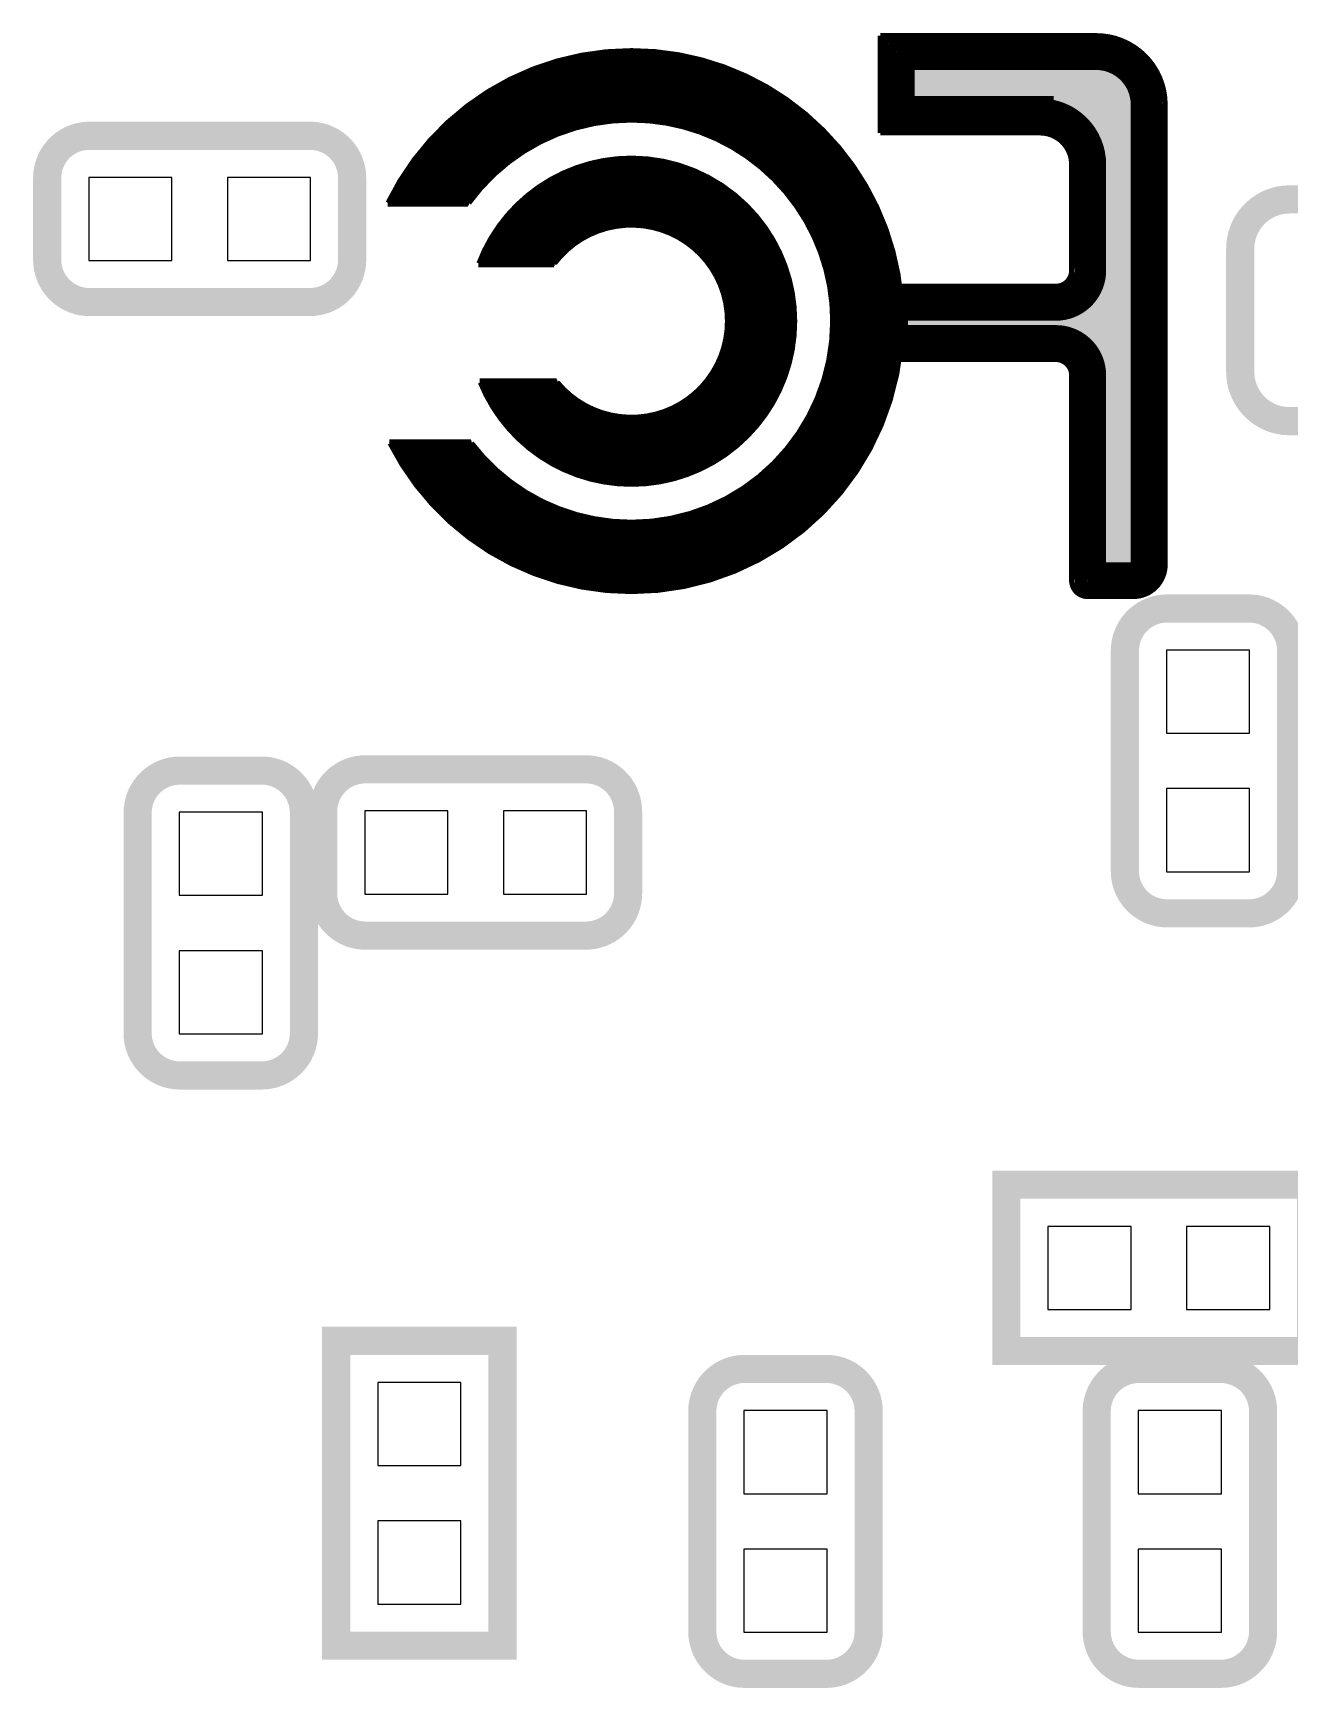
# Model space of a CAD drawing. Extents: x 49.7 to 79.7, y 45.3 to 110.3.
# Drawn here: x 60.68 to 65.22, y 84.03 to 90 of the extents above; entities that cross this region are included whole.
import ezdxf

# ---------------------------------------------------------------- set-up
doc = ezdxf.new("R2010")
doc.units = 0
for name, color, linetype in [('BG_SILKSCREEN_BOTTOM', 122, 'CONTINUOUS'), ('PG_NEW-SILK-BOTTOM', 4, 'CONTINUOUS'), ('PIN_BOTTOM', 12, 'CONTINUOUS')]:
    doc.layers.add(name, color=color, linetype=linetype)

msp = doc.modelspace()

# ---------------------------------------------------------------- linework, layer by layer
at = {"layer": 'BG_SILKSCREEN_BOTTOM'}
for points, const_width in [([(63.740284, 89.64168), (63.740284, 89.9922)], 0.018796), ([(63.752476, 89.64168), (63.752476, 89.9922)], 0.018796), ([(63.75908, 89.66073), (63.75908, 89.973658)], 0.018796), ([(63.768986, 89.670382), (63.768986, 89.963752)], 0.018796), ([(63.778892, 89.679526), (63.778892, 89.954862)], 0.018796), ([(63.787782, 89.689178), (63.787782, 89.944956)], 0.018796), ([(63.797942, 89.699084), (63.797942, 89.93505)], 0.018796), ([(63.807594, 89.708228), (63.807594, 89.926414)], 0.018796), ([(63.816484, 89.71788), (63.816484, 89.916508)], 0.018796), ([(63.826644, 89.727786), (63.826644, 89.906602)], 0.018796), ([(63.836296, 89.736676), (63.836296, 89.897458)], 0.018796), ([(64.592454, 89.845134), (64.592454, 88.079834)], 0.114554), ([(63.826644, 89.821766), (64.652906, 89.821766)], 0.114554), ([(63.844932, 89.746328), (63.844932, 89.887552)], 0.018796), ([(63.855092, 89.756488), (63.855092, 89.8779)], 0.018796), ([(64.522604, 88.72855), (64.522604, 89.801954)], 0.114554), ([(64.08293, 89.769442), (64.559688, 89.769442)], 0.114554), ([(64.365632, 89.765378), (63.789814, 89.765378)], 0.018796), ([(64.316356, 89.71788), (63.816484, 89.71788)], 0.018796), ([(64.316356, 89.727786), (63.826644, 89.727786)], 0.018796), ([(64.316356, 89.736676), (63.836296, 89.736676)], 0.018796), ([(64.316356, 89.746328), (63.844932, 89.746328)], 0.018796), ([(64.316356, 89.756488), (63.855092, 89.756488)], 0.018796), ([(64.652906, 89.74455), (64.652906, 88.083644)], 0.018796), ([(64.321182, 89.656666), (63.745364, 89.656666)], 0.018796), ([(64.316356, 89.66073), (63.75908, 89.66073)], 0.018796), ([(64.316356, 89.670382), (63.768986, 89.670382)], 0.018796), ([(64.316356, 89.679526), (63.778892, 89.679526)], 0.018796), ([(64.316356, 89.689178), (63.787782, 89.689178)], 0.018796), ([(64.316356, 89.699084), (63.797942, 89.699084)], 0.018796), ([(64.316356, 89.708228), (63.807594, 89.708228)], 0.018796), ([(64.316356, 89.64168), (63.740284, 89.64168)], 0.018796), ([(61.9633, 89.384378), (62.253622, 89.384378)], 0.018796), ([(61.965078, 89.389204), (62.25667, 89.389204)], 0.018796), ([(62.29096, 89.165938), (62.563502, 89.165938)], 0.018796), ([(62.292992, 89.171018), (62.565534, 89.171018)], 0.018796), ([(63.715646, 88.824308), (63.715646, 89.08796)], 0.018796), ([(63.734696, 88.843104), (63.734696, 89.068148)], 0.018796), ([(63.744602, 88.85301), (63.744602, 89.059258)], 0.018796), ([(64.476884, 89.080848), (63.900558, 89.080848)], 0.018796), ([(63.753492, 88.861646), (63.753492, 89.049352)], 0.018796), ([(63.807594, 88.961722), (64.597788, 88.961722)], 0.114554), ([(63.763144, 88.871552), (63.763144, 89.039446)], 0.018796), ([(63.77305, 88.881458), (63.77305, 89.03081)], 0.018796), ([(63.781686, 88.890602), (63.781686, 89.020904)], 0.018796), ([(63.7921, 88.900254), (63.7921, 89.010998)], 0.018796), ([(63.801752, 88.91016), (63.801752, 89.002108)], 0.018796), ([(63.810642, 88.919304), (63.810642, 88.992202)], 0.018796), ([(63.820548, 88.92921), (63.820548, 88.98255)], 0.018796), ([(63.830708, 88.938862), (63.830708, 88.973406)], 0.018796), ([(64.373252, 88.938862), (63.830708, 88.938862)], 0.018796), ([(64.373252, 88.881458), (63.77305, 88.881458)], 0.018796), ([(64.373252, 88.890602), (63.781686, 88.890602)], 0.018796), ([(64.373252, 88.900254), (63.7921, 88.900254)], 0.018796), ([(64.373252, 88.91016), (63.801752, 88.91016)], 0.018796), ([(64.373252, 88.919304), (63.810642, 88.919304)], 0.018796), ([(64.373252, 88.92921), (63.820548, 88.92921)], 0.018796), ([(64.373252, 88.824308), (63.715646, 88.824308)], 0.018796), ([(64.373252, 88.843104), (63.734696, 88.843104)], 0.018796), ([(64.373252, 88.85301), (63.744602, 88.85301)], 0.018796), ([(64.373252, 88.861646), (63.753492, 88.861646)], 0.018796), ([(64.373252, 88.871552), (63.763144, 88.871552)], 0.018796), ([(64.388238, 88.832436), (63.811404, 88.832436)], 0.018796), ([(62.29604, 88.74633), (62.573408, 88.74633)], 0.018796), ([(62.298072, 88.741504), (62.57544, 88.741504)], 0.018796), ([(61.969904, 88.527128), (62.264544, 88.527128)], 0.018796), ([(61.972444, 88.522048), (62.266322, 88.522048)], 0.018796), ([(64.652906, 88.04529), (64.507618, 88.04529)], 0.018796), ([(64.652906, 88.05545), (64.516762, 88.05545)], 0.018796), ([(64.652906, 88.065102), (64.526414, 88.065102)], 0.018796), ([(64.652906, 88.073992), (64.53632, 88.073992)], 0.018796), ([(64.652906, 88.083644), (64.545464, 88.083644)], 0.018796), ([(64.652906, 88.026494), (64.487806, 88.026494)], 0.018796), ([(64.652906, 88.0364), (64.497712, 88.0364)], 0.018796)]:
    msp.add_lwpolyline(points, dxfattribs=dict(at, const_width=const_width))
at = {"layer": 'BG_SILKSCREEN_BOTTOM', "const_width": 0.018796}
for points in [[(63.740284, 89.9922), (64.518286, 89.9922, -0.413243), (64.76746, 89.74455)], [(63.75908, 89.973658), (64.518286, 89.973658, -0.414346), (64.747648, 89.74455)], [(63.762128, 89.981532), (64.521588, 89.981532, -0.415344), (64.750696, 89.751408)], [(63.768986, 89.963752), (64.518286, 89.963752, -0.413232), (64.739012, 89.74455)], [(63.778892, 89.954862), (64.518286, 89.954862, -0.414295), (64.728598, 89.74455)], [(61.972444, 88.522048, 0.138659), (62.331854, 88.131142, 0.138152), (62.842902, 87.987124, 0.198876), (63.532004, 88.272366, 0.198704), (63.818516, 88.962484, 0.199139), (63.53302, 89.65184, 0.199266), (62.842902, 89.938098, 0.140385), (62.325504, 89.790016, 0.140803), (61.965078, 89.389204)], [(61.980826, 88.526112, 0.138539), (62.336426, 88.139016, 0.138619), (62.842902, 87.99576, 0.199511), (63.5254, 88.279224, 0.198613), (63.80861, 88.962484, 0.199207), (63.526416, 89.645744, 0.198586), (62.842902, 89.928192, 0.140674), (62.330838, 89.781126, 0.14059), (61.973968, 89.38514)], [(61.99378, 88.522048, 0.13601), (62.342268, 88.14816, 0.139224), (62.842902, 88.005666, 0.199135), (63.519558, 88.286082, 0.198445), (63.799974, 88.962484, 0.199312), (63.519558, 89.638886, 0.199153), (62.842902, 89.919302, 0.14103), (62.33541, 89.773252, 0.138183), (61.986668, 89.389204)], [(62.004702, 88.522048, 0.134863), (62.347602, 88.15578, 0.138708), (62.842902, 88.015826, 0.198314), (63.512446, 88.291924, 0.198735), (63.789814, 88.962484, 0.199116), (63.513716, 89.632028, 0.198808), (62.842902, 89.90965, 0.140657), (62.340236, 89.765378, 0.136832), (61.99759, 89.389204)], [(62.01537, 88.522048, 0.133535), (62.352428, 88.163654, 0.139086), (62.842902, 88.024462, 0.198926), (63.505588, 88.298782, 0.198722), (63.779908, 88.962484, 0.199085), (63.50635, 89.62517, 0.198708), (62.842902, 89.899744, 0.140118), (62.345062, 89.75725, 0.135405), (62.008766, 89.389204)], [(63.787782, 89.944956), (64.518286, 89.944956, -0.414244), (64.718946, 89.74455)], [(63.797942, 89.93505), (64.518286, 89.93505, -0.412936), (64.709802, 89.74455)], [(63.807594, 89.926414), (64.518286, 89.926414, -0.414357), (64.70015, 89.74455)], [(63.816484, 89.916508), (64.518286, 89.916508, -0.414372), (64.690244, 89.74455)], [(63.826644, 89.906602), (64.518286, 89.906602, -0.412967), (64.681608, 89.74455)], [(63.836296, 89.897458), (64.518286, 89.897458, -0.41427), (64.671702, 89.74455)], [(62.026546, 88.522048, 0.132012), (62.357, 88.171782, 0.138615), (62.842902, 88.034368, 0.198931), (63.49873, 88.306148, 0.198627), (63.771018, 88.962484, 0.199162), (63.499492, 89.618058, 0.199316), (62.842902, 89.8906, 0.140621), (62.351412, 89.74963, 0.134437), (62.019434, 89.389204)], [(62.037214, 88.522048, 0.130525), (62.36208, 88.180672, 0.138984), (62.842902, 88.044528, 0.198872), (63.491618, 88.312752, 0.198654), (63.761112, 88.962484, 0.199126), (63.492888, 89.6112, 0.19938), (62.842902, 89.880948, 0.141124), (62.356238, 89.740486, 0.132962), (62.029594, 89.389204)], [(62.047882, 88.522048, 0.129101), (62.366906, 88.188292, 0.139451), (62.842902, 88.053164, 0.199525), (63.485014, 88.31961, 0.198636), (63.75146, 88.962484, 0.199284), (63.485522, 89.605358, 0.198504), (62.842902, 89.871042, 0.140505), (62.361318, 89.732866, 0.131604), (62.040262, 89.389204)], [(62.059058, 88.522048, 0.127664), (62.37224, 88.19642, 0.138761), (62.842902, 88.06307, 0.199139), (63.478918, 88.326722, 0.198409), (63.742316, 88.962484, 0.199407), (63.478918, 89.5985, 0.199098), (62.842902, 89.861898, 0.140995), (62.366144, 89.724738, 0.130086), (62.051184, 89.389204)], [(62.069726, 88.522048, 0.126258), (62.376812, 88.20404, 0.138201), (62.842902, 88.072976, 0.198377), (63.472314, 88.332564, 0.198631), (63.732664, 88.962484, 0.199257), (63.472822, 89.591642, 0.198677), (62.842902, 89.851992, 0.140541), (62.37097, 89.717118, 0.128622), (62.061852, 89.389204)], [(62.080648, 88.522048, 0.124437), (62.381892, 88.213184, 0.139673), (62.842902, 88.081866, 0.198858), (63.464948, 88.339422, 0.198731), (63.723012, 88.962484, 0.199071), (63.465964, 89.58453, 0.198731), (62.842902, 89.84234, 0.139994), (62.375796, 89.70899, 0.127101), (62.072774, 89.389204)], [(62.091316, 88.522048, 0.122754), (62.386718, 88.221058, 0.139104), (62.842902, 88.091772, 0.198935), (63.45809, 88.346534, 0.19859), (63.713868, 88.962484, 0.199203), (63.459106, 89.577672, 0.199334), (62.842902, 89.83345, 0.141266), (62.380876, 89.700354, 0.125487), (62.083696, 89.389204)], [(63.844932, 89.887552), (64.518286, 89.887552, -0.414173), (64.661796, 89.74455)], [(63.855092, 89.8779), (64.518286, 89.8779, -0.412548), (64.652906, 89.74455)], [(62.103508, 88.522048, 0.121075), (62.391544, 88.228932, 0.138481), (62.842902, 88.101678, 0.198772), (63.451486, 88.353392, 0.198531), (63.703962, 88.962484, 0.199302), (63.451994, 89.570814, 0.199053), (62.842902, 89.823544, 0.14111), (62.386718, 89.692226, 0.123958), (62.09538, 89.389204)], [(62.11443, 88.522048, 0.119468), (62.396624, 88.236806, 0.138859), (62.842902, 88.110314, 0.19957), (63.444374, 88.36025, 0.198608), (63.69431, 88.962484, 0.199289), (63.445136, 89.564718, 0.198486), (62.842902, 89.813638, 0.140487), (62.391544, 89.684352, 0.122346), (62.106302, 89.389204)], [(62.125098, 88.522048, 0.117853), (62.401704, 88.24468, 0.138228), (62.842902, 88.120474, 0.199157), (63.438532, 88.367362, 0.198368), (63.685166, 88.962484, 0.199434), (63.438532, 89.558114, 0.19913), (62.842902, 89.805002, 0.140906), (62.396624, 89.676478, 0.120726), (62.117478, 89.389204)], [(62.136782, 88.522048, 0.115823), (62.406784, 88.253824, 0.138681), (62.842902, 88.130126, 0.198912), (63.43142, 88.37422, 0.198368), (63.67526, 88.962484, 0.199248), (63.43269, 89.551256, 0.198717), (62.842902, 89.795096, 0.140278), (62.401704, 89.668604, 0.119066), (62.128146, 89.389204)], [(62.147958, 88.522048, 0.114112), (62.411356, 88.261444, 0.139162), (62.842902, 88.139016, 0.198876), (63.424308, 88.380062, 0.19874), (63.665354, 88.962484, 0.199012), (63.425832, 89.54389, 0.198758), (62.842902, 89.78519, 0.140763), (62.406784, 89.65946, 0.11715), (62.139068, 89.389204)], [(62.15888, 88.522048, 0.112455), (62.417452, 88.269572, 0.138864), (62.842902, 88.149176, 0.198908), (63.417704, 88.38692, 0.198613), (63.656464, 88.962484, 0.199216), (63.418466, 89.537032, 0.199357), (62.842902, 89.7763, 0.141297), (62.411356, 89.65184, 0.115226), (62.151006, 89.389204)], [(62.170564, 88.522048, 0.110542), (62.422278, 88.277192, 0.138161), (62.842902, 88.159082, 0.19869), (63.410846, 88.393778, 0.198604), (63.646812, 88.962484, 0.199293), (63.411608, 89.530428, 0.199112), (62.842902, 89.766394, 0.140616), (62.416436, 89.643966, 0.113498), (62.161674, 89.389204)], [(62.182248, 88.522048, 0.108365), (62.427358, 88.286082, 0.13962), (62.842902, 88.167718, 0.199348), (63.403734, 88.400636, 0.198622), (63.636652, 88.962484, 0.19913), (63.405004, 89.523316, 0.199244), (62.842902, 89.756488, 0.1401), (62.421262, 89.635838, 0.111404), (62.173866, 89.389204)], [(62.193424, 88.522048, 0.106265), (62.432184, 88.29421, 0.13914), (62.842902, 88.177624, 0.199361), (63.396876, 88.407494, 0.198745), (63.62827, 88.962484, 0.199448), (63.397892, 89.517474, 0.199175), (62.842902, 89.747344, 0.140826), (62.427358, 89.627964, 0.109809), (62.184788, 89.389204)], [(62.205362, 88.522048, 0.104165), (62.43701, 88.302084, 0.138468), (62.842902, 88.187276, 0.19889), (63.391034, 88.414352, 0.198395), (63.618364, 88.962484, 0.199266), (63.39205, 89.510616, 0.198681), (62.842902, 89.737438, 0.141351), (62.432184, 89.619328, 0.107527), (62.195964, 89.389204)], [(62.216792, 88.522048, 0.102119), (62.44209, 88.309704, 0.137699), (62.842902, 88.197436, 0.198273), (63.384176, 88.420702, 0.198599), (63.608204, 88.962484, 0.199053), (63.385192, 89.503504, 0.198708), (62.842902, 89.727786, 0.140714), (62.43701, 89.6112, 0.105532), (62.20714, 89.389204)], [(62.22873, 88.522048, 0.099619), (62.44717, 88.318848, 0.139429), (62.842902, 88.206326, 0.198989), (63.377318, 88.42756, 0.198518), (63.599314, 88.962484, 0.199293), (63.377826, 89.496646, 0.199339), (62.842902, 89.718896, 0.141177), (62.44209, 89.60358, 0.103441), (62.218824, 89.389204)], [(62.22873, 88.522048, 0.099619), (62.44717, 88.318848, 0.139429), (62.842902, 88.206326, 0.198989), (63.377318, 88.42756, 0.198518), (63.599314, 88.962484, 0.199293), (63.377826, 89.496646, 0.199339), (62.842902, 89.718896, 0.141177), (62.44209, 89.60358, 0.103441), (62.218824, 89.389204)], [(64.545464, 89.145364), (64.545464, 89.52738, 0.414168), (64.316356, 89.756488)], [(64.53632, 89.145364), (64.53632, 89.52738, 0.415175), (64.316356, 89.746328)], [(64.526414, 89.145364), (64.526414, 89.52738, 0.415226), (64.316356, 89.736676)], [(64.516762, 89.145364), (64.516762, 89.52738, 0.414183), (64.316356, 89.727786)], [(64.507618, 89.145364), (64.507618, 89.52738, 0.415293), (64.316356, 89.71788)], [(64.76746, 89.74455), (64.76746, 88.083644, -0.413973), (64.652906, 87.969344)], [(64.747648, 89.74455), (64.747648, 88.083644, -0.410777), (64.652906, 87.98814)], [(64.739012, 89.74455), (64.739012, 88.083644, -0.414142), (64.652906, 87.998046)], [(64.728598, 89.74455), (64.728598, 88.083644, -0.41357), (64.652906, 88.007952)], [(64.718946, 89.74455), (64.718946, 88.083644, -0.409717), (64.652906, 88.016588)], [(64.709802, 89.74455), (64.709802, 88.083644, -0.412502), (64.652906, 88.026494)], [(64.70015, 89.74455), (64.70015, 88.083644, -0.414214), (64.652906, 88.0364)], [(64.690244, 89.74455), (64.690244, 88.083644, -0.405448), (64.652906, 88.04529)], [(64.681608, 89.74455), (64.681608, 88.083644, -0.413902), (64.652906, 88.05545)], [(64.671702, 89.74455), (64.671702, 88.083644, -0.413851), (64.652906, 88.065102)], [(64.661796, 89.74455), (64.661796, 88.083644, -0.380958), (64.652906, 88.073992)], [(64.755776, 89.734644), (64.755776, 88.073992, -0.414132), (64.659764, 87.978234)], [(62.240668, 88.522048, 0.09735), (62.45225, 88.326722, 0.138664), (62.842902, 88.215978, 0.198713), (63.370206, 88.434418, 0.198536), (63.589662, 88.962484, 0.199275), (63.371222, 89.489788, 0.199153), (62.842902, 89.70899, 0.14047), (62.44717, 89.595452, 0.101153), (62.230762, 89.389204)], [(62.252606, 88.522048, 0.095025), (62.457076, 88.334596, 0.13789), (62.842902, 88.225884, 0.198726), (63.363602, 88.441276, 0.198472), (63.579248, 88.962484, 0.199293), (63.36411, 89.48293, 0.199116), (62.842902, 89.699084, 0.1399), (62.45225, 89.587578, 0.098822), (62.242954, 89.389204)], [(62.264544, 88.522048, 0.09238), (62.461902, 88.34247, 0.138504), (62.842902, 88.234774, 0.199443), (63.35649, 88.448134, 0.198681), (63.570612, 88.962484, 0.199552), (63.357252, 89.477088, 0.199135), (62.842902, 89.690448, 0.141511), (62.457076, 89.578688, 0.096232), (62.254638, 89.389204)], [(62.25667, 89.389204, -0.118371), (62.514226, 89.609422, -0.118384), (62.842902, 89.688162, -0.199484), (63.35649, 89.475056, -0.199221), (63.568834, 88.962484, -0.198581), (63.355474, 88.448896, -0.198894), (62.842902, 88.236806, -0.115094), (62.521084, 88.31199, -0.115266), (62.266322, 88.522048)], [(64.497712, 89.145364), (64.497712, 89.52738, 0.415359), (64.316356, 89.708228)], [(64.487806, 89.145364), (64.487806, 89.52738, 0.413886), (64.316356, 89.699084)], [(64.47917, 89.145364), (64.47917, 89.52738, 0.415615), (64.316356, 89.689178)], [(64.469264, 89.145364), (64.469264, 89.52738, 0.415656), (64.316356, 89.679526)], [(64.459104, 89.145364), (64.459104, 89.52738, 0.413948), (64.316356, 89.670382)], [(64.450468, 89.145364), (64.450468, 89.52738, 0.415861), (64.316356, 89.66073)], [(64.430656, 89.145364), (64.430656, 89.52738, 0.413984), (64.316356, 89.64168)], [(64.440816, 89.152222), (64.440816, 89.534238, 0.414587), (64.326008, 89.649046)], [(62.292992, 89.171018, -0.15224), (62.5094, 89.446608, -0.151584), (62.842902, 89.55024, -0.198708), (63.258954, 89.378028, -0.199425), (63.43142, 88.962484, -0.199484), (63.258954, 88.546686, -0.199575), (62.842902, 88.37422, -0.149567), (62.514226, 88.474804, -0.149273), (62.298072, 88.741504)], [(62.302136, 89.16797, -0.152088), (62.514226, 89.43848, -0.152477), (62.842902, 89.54135, -0.198862), (63.252604, 89.37117, -0.198368), (63.421768, 88.962484, -0.199008), (63.251588, 88.552782, -0.198209), (62.842902, 88.383872, -0.149469), (62.520068, 88.482678, -0.14942), (62.306962, 88.745314)], [(62.31382, 89.171018, -0.148987), (62.520068, 89.430606, -0.152392), (62.842902, 89.53119, -0.198926), (63.245746, 89.364312, -0.198277), (63.411608, 88.962484, -0.198849), (63.24473, 88.559894, -0.19835), (62.842902, 88.393778, -0.1488), (62.524894, 88.490552, -0.145817), (62.318646, 88.741504)], [(62.323472, 89.171018, -0.14699), (62.524894, 89.422732, -0.151856), (62.842902, 89.521284, -0.198853), (63.238888, 89.357708, -0.199284), (63.402718, 88.962484, -0.199783), (63.238126, 88.566752, -0.199316), (62.842902, 88.402922, -0.14967), (62.529974, 88.498426, -0.14371), (62.329314, 88.741504)], [(62.334394, 89.171018, -0.145563), (62.53099, 89.414858, -0.152861), (62.842902, 89.512394, -0.198527), (63.23203, 89.351612, -0.198677), (63.393066, 88.962484, -0.199979), (63.23076, 88.57361, -0.199185), (62.842902, 88.412574, -0.149157), (62.53607, 88.5063, -0.142214), (62.339474, 88.741504)], [(62.344046, 89.171018, -0.143594), (62.53607, 89.406984, -0.152307), (62.842902, 89.502488, -0.19859), (63.225172, 89.344754, -0.198572), (63.382906, 88.962484, -0.198513), (63.225172, 88.580468, -0.198658), (62.842902, 88.42248, -0.148617), (62.540896, 88.514428, -0.139918), (62.350142, 88.741504)], [(62.355222, 89.171018, -0.141604), (62.541658, 89.398856, -0.152249), (62.842902, 89.492582, -0.1985), (63.21806, 89.337896, -0.415815), (63.21806, 88.587326, -0.19957), (62.842902, 88.43137, -0.149879), (62.546738, 88.522048, -0.138054), (62.360302, 88.741504)], [(62.365128, 89.171018, -0.139349), (62.546738, 89.390982, -0.152986), (62.842902, 89.483946, -0.198949), (63.212472, 89.331038, -0.198255), (63.36411, 88.962484, -0.198958), (63.211202, 88.593168, -0.198173), (62.842902, 88.441276, -0.149224), (62.551818, 88.530176, -0.135934), (62.37097, 88.741504)], [(62.375796, 89.171018, -0.137521), (62.552834, 89.383362, -0.152655), (62.842902, 89.47404, -0.19894), (63.20536, 89.323926, -0.198191), (63.354458, 88.962484, -0.198876), (63.204344, 88.600026, -0.198137), (62.842902, 88.451182, -0.148751), (62.55766, 88.53805, -0.133833), (62.381892, 88.741504)], [(62.385956, 89.171018, -0.135356), (62.55766, 89.375234, -0.152124), (62.842902, 89.464134, -0.198917), (63.198502, 89.317068, -0.199316), (63.345822, 88.962484, -0.200069), (63.197486, 88.606884, -0.199194), (62.842902, 88.459818, -0.149799), (62.562486, 88.545924, -0.131466), (62.391544, 88.741504)], [(62.396624, 89.171018, -0.133162), (62.563502, 89.36736, -0.153754), (62.842902, 89.455244, -0.198577), (63.191644, 89.311226, -0.198531), (63.335662, 88.962484, -0.20011), (63.190374, 88.613996, -0.199262), (62.842902, 88.469724, -0.149005), (62.567566, 88.553544, -0.128901), (62.40272, 88.741504)], [(62.407292, 89.171018, -0.13084), (62.568582, 89.360502, -0.151263), (62.842902, 89.445592, -0.198568), (63.184532, 89.304114, -0.198527), (63.325756, 88.962484, -0.198595), (63.184532, 88.620854, -0.198432), (62.842902, 88.479884, -0.148742), (62.573408, 88.561672, -0.126631), (62.413388, 88.741504)], [(62.418468, 89.171018, -0.128564), (62.574424, 89.352628, -0.151013), (62.842902, 89.435686, -0.198527), (63.177674, 89.297256, -0.19972), (63.31712, 88.962484, -0.199765), (63.177674, 88.627712, -0.199597), (62.842902, 88.48852, -0.149643), (62.578234, 88.5698, -0.123533), (62.424564, 88.741504)], [(62.42812, 89.171018, -0.125944), (62.57925, 89.344754, -0.151923), (62.842902, 89.426542, -0.198931), (63.171578, 89.290144, -0.198105), (63.307214, 88.962484, -0.198772), (63.17107, 88.633808, -0.198282), (62.842902, 88.498426, -0.149326), (62.584076, 88.577674, -0.121106), (62.435486, 88.741504)], [(62.439042, 89.171018, -0.123569), (62.5856, 89.33688, -0.151481), (62.842902, 89.416636, -0.199062), (63.165228, 89.283286, -0.197965), (63.297054, 88.962484, -0.198917), (63.163958, 88.640666, -0.198078), (62.842902, 88.508586, -0.148456), (62.589156, 88.585294, -0.118185), (62.446154, 88.741504)], [(62.44971, 89.171018, -0.120367), (62.590172, 89.328752, -0.150901), (62.842902, 89.406984, -0.198903), (63.157862, 89.276428, -0.198114), (63.287402, 88.962484, -0.198999), (63.156846, 88.647524, -0.199239), (62.842902, 88.517222, -0.149331), (62.594236, 88.593168, -0.114913), (62.457076, 88.741504)], [(62.460886, 89.171018, -0.117712), (62.596268, 89.321132, -0.152178), (62.842902, 89.39784, -0.200237), (63.151004, 89.26957, -0.199262), (63.278258, 88.962484, -0.200047), (63.150242, 88.654636, -0.19947), (62.842902, 88.527128, -0.14905), (62.600078, 88.601296, -0.112128), (62.467744, 88.741504)], [(62.471554, 89.171018, -0.114254), (62.60084, 89.313004, -0.151597), (62.842902, 89.387934, -0.198527), (63.144146, 89.263728, -0.198513), (63.26886, 88.962484, -0.198436), (63.144146, 88.661494, -0.198527), (62.842902, 88.537034, -0.148233), (62.605158, 88.60917, -0.108423), (62.479428, 88.741504)], [(62.482476, 89.171018, -0.111678), (62.60719, 89.305384, -0.151102), (62.842902, 89.378028, -0.198441), (63.137288, 89.25687, -0.198504), (63.258954, 88.962484, -0.198554), (63.137288, 88.668098, -0.199684), (62.842902, 88.545924, -0.149558), (62.611, 88.61679, -0.105294), (62.490604, 88.741504)], [(62.494668, 89.171018, -0.107227), (62.612016, 89.297256, -0.152231), (62.842902, 89.369392, -0.198876), (63.131192, 89.250012, -0.198055), (63.24981, 88.962484, -0.199806), (63.130176, 88.675464, -0.199806), (62.842902, 88.55583, -0.148733), (62.61608, 88.624918, -0.101426), (62.501526, 88.741504)], [(62.505336, 89.171018, -0.103949), (62.617604, 89.289636, -0.152021), (62.842902, 89.359486, -0.198881), (63.124588, 89.243154, -0.19801), (63.239904, 88.962484, -0.19884), (63.123572, 88.681306, -0.198046), (62.842902, 88.565736, -0.148046), (62.620652, 88.632792, -0.097095), (62.51321, 88.741504)], [(62.516004, 89.171018, -0.100183), (62.622938, 89.281508, -0.151013), (62.842902, 89.34958, -0.198409), (63.117476, 89.236042, -0.197538), (63.230252, 88.962484, -0.198468), (63.11646, 88.688164, -0.199348), (62.842902, 88.574372, -0.149531), (62.627002, 88.640666, -0.093388), (62.524894, 88.741504)], [(62.527942, 89.171018, -0.095941), (62.62878, 89.27338, -0.153151), (62.842902, 89.340944, -0.200301), (63.110364, 89.229184, -0.199479), (63.221108, 88.962484, -0.200373), (63.109348, 88.695022, -0.199393), (62.842902, 88.584278, -0.148416), (62.631574, 88.64854, -0.088865), (62.53607, 88.741504)], [(62.53861, 89.171018, -0.091883), (62.633606, 89.26576, -0.152231), (62.842902, 89.331038, -0.198436), (63.10376, 89.223342, -0.198413), (63.211202, 88.962484, -0.198327), (63.10376, 88.70188, -0.198481), (62.842902, 88.594184, -0.148051), (62.63767, 88.656414, -0.084706), (62.547754, 88.741504)], [(62.550802, 89.171018, -0.087335), (62.639702, 89.257886, -0.151468), (62.842902, 89.321132, -0.197828), (63.096648, 89.216484, -0.198019), (63.201296, 88.962484, -0.197942), (63.096648, 88.708738, -0.19991), (62.842902, 88.603074, -0.149571), (62.642496, 88.664542, -0.078535), (62.560708, 88.741504)], [(62.562486, 89.171018, -0.082136), (62.644782, 89.250012, -0.152959), (62.842902, 89.311988, -0.200051), (63.08979, 89.209372, -0.199915), (63.19266, 88.962484, -0.199992), (63.08979, 88.715596, -0.199969), (62.842902, 88.613234, -0.148077), (62.647322, 88.672162, -0.073387), (62.572392, 88.741504)], [(62.565534, 89.171018, -0.322562), (62.952376, 89.291414, -0.322924), (63.189358, 88.962484, -0.315788), (62.96025, 88.63584, -0.316234), (62.57544, 88.741504)], [(63.715646, 89.08796), (64.373252, 89.08796, 0.415815), (64.430656, 89.145364)], [(63.725552, 89.079832), (64.383158, 89.079832, 0.414336), (64.440816, 89.137236)], [(63.734696, 89.068148), (64.373252, 89.068148, 0.415144), (64.450468, 89.145364)], [(63.744602, 89.059258), (64.373252, 89.059258, 0.414883), (64.459104, 89.145364)], [(63.753492, 89.049352), (64.373252, 89.049352, 0.414965), (64.469264, 89.145364)], [(63.763144, 89.039446), (64.373252, 89.039446, 0.414878), (64.47917, 89.145364)], [(63.77305, 89.03081), (64.373252, 89.03081, 0.414612), (64.487806, 89.145364)], [(63.781686, 89.020904), (64.373252, 89.020904, 0.414566), (64.497712, 89.145364)], [(63.7921, 89.010998), (64.373252, 89.010998, 0.414648), (64.507618, 89.145364)], [(63.801752, 89.002108), (64.373252, 89.002108, 0.414699), (64.516762, 89.145364)], [(63.810642, 88.992202), (64.373252, 88.992202, 0.414633), (64.526414, 89.145364)], [(63.820548, 88.98255), (64.373252, 88.98255, 0.414597), (64.53632, 89.145364)], [(63.830708, 88.973406), (64.373252, 88.973406, 0.41474), (64.545464, 89.145364)], [(64.545464, 88.083644), (64.545464, 88.766904, 0.414444), (64.373252, 88.938862)], [(64.53632, 88.073992), (64.53632, 88.766904, 0.416337), (64.373252, 88.92921)], [(64.526414, 88.065102), (64.526414, 88.766904, 0.416485), (64.373252, 88.919304)], [(64.516762, 88.05545), (64.516762, 88.766904, 0.414525), (64.373252, 88.91016)], [(64.507618, 88.04529), (64.507618, 88.766904, 0.416803), (64.373252, 88.900254)], [(64.497712, 88.0364), (64.497712, 88.766904, 0.417028), (64.373252, 88.890602)], [(64.487806, 88.026494), (64.487806, 88.766904, 0.414612), (64.373252, 88.881458)], [(64.47917, 88.026494), (64.47917, 88.766904, 0.417714), (64.373252, 88.871552)], [(64.469264, 88.026494), (64.469264, 88.766904, 0.418099), (64.373252, 88.861646)], [(64.459104, 88.026494), (64.459104, 88.766904, 0.414889), (64.373252, 88.85301)], [(64.450468, 88.026494), (64.450468, 88.766904, 0.418796), (64.373252, 88.843104)], [(64.430656, 88.026494), (64.430656, 88.766904, 0.414919), (64.373252, 88.824308)], [(64.43853, 88.03132), (64.43853, 88.771984, 0.414265), (64.38138, 88.829134)], [(64.652906, 87.969344), (64.487806, 87.969344, -0.41427), (64.430656, 88.026494)], [(64.635126, 87.98814), (64.471296, 87.98814, -0.413794), (64.44234, 88.016588)], [(64.652906, 87.98814), (64.487806, 87.98814, -0.421389), (64.450468, 88.026494)], [(64.652906, 87.998046), (64.487806, 87.998046, -0.413733), (64.459104, 88.026494)], [(64.652906, 88.007952), (64.487806, 88.007952, -0.412701), (64.469264, 88.026494)], [(64.652906, 88.016588), (64.487806, 88.016588, -0.446343), (64.47917, 88.026494)]]:
    msp.add_lwpolyline(points, format="xyb", dxfattribs=at)
at = {"layer": 'PG_NEW-SILK-BOTTOM', "const_width": 0.1016}
for points in [[(61.835538, 89.183718), (61.835538, 89.478866, 0.414362), (61.683138, 89.631266), (60.888118, 89.631266, 0.414362), (60.735718, 89.478866), (60.735718, 89.183718, 0.414362), (60.888118, 89.031318), (61.683138, 89.031318, 0.414362), (61.835538, 89.183718)], [(66.838322, 88.77935), (66.838322, 89.22385, 0.414244), (66.660522, 89.40165), (65.216278, 89.40165, 0.414244), (65.038478, 89.22385), (65.038478, 88.77935, 0.414244), (65.216278, 88.60155), (66.660522, 88.60155, 0.414244), (66.838322, 88.77935)], [(65.069974, 87.92591), (64.774826, 87.92591, 0.414362), (64.622426, 87.77351), (64.622426, 86.97849, 0.414362), (64.774826, 86.82609), (65.069974, 86.82609, 0.414362), (65.222374, 86.97849), (65.222374, 87.77351, 0.414362), (65.069974, 87.92591)], [(62.83071, 86.898226), (62.83071, 87.193374, 0.414362), (62.67831, 87.345774), (61.88329, 87.345774, 0.414362), (61.73089, 87.193374), (61.73089, 86.898226, 0.414362), (61.88329, 86.745826), (62.67831, 86.745826, 0.414362), (62.83071, 86.898226)], [(61.214254, 86.241382), (61.509402, 86.241382, 0.413874), (61.661802, 86.393528), (61.661802, 87.189056, 0.413874), (61.509402, 87.341202), (61.214254, 87.341202, 0.413874), (61.061854, 87.189056), (61.061854, 86.393528, 0.413874), (61.214254, 86.241382)], [(63.545974, 85.18271), (63.250826, 85.18271, 0.414362), (63.098426, 85.03031), (63.098426, 84.23529, 0.414362), (63.250826, 84.08289), (63.545974, 84.08289, 0.414362), (63.698374, 84.23529), (63.698374, 85.03031, 0.414362), (63.545974, 85.18271)], [(64.968374, 85.18271), (64.673226, 85.18271, 0.414362), (64.520826, 85.03031), (64.520826, 84.23529, 0.414362), (64.673226, 84.08289), (64.968374, 84.08289, 0.414362), (65.120774, 84.23529), (65.120774, 85.03031, 0.414362), (64.968374, 85.18271)]]:
    msp.add_lwpolyline(points, format="xyb", dxfattribs=at)
for points in [[(65.29451, 85.247226), (65.29451, 85.847174), (64.19469, 85.847174), (64.19469, 85.247226), (65.29451, 85.247226)], [(62.377574, 85.28431), (61.777626, 85.28431), (61.777626, 84.18449), (62.377574, 84.18449), (62.377574, 85.28431)]]:
    msp.add_lwpolyline(points, dxfattribs=at)
at = {"layer": 'PIN_BOTTOM'}
for points in [[(61.185806, 89.181178), (61.185806, 89.481152), (60.885832, 89.481152), (60.885832, 89.181178)], [(61.685678, 89.181178), (61.685678, 89.481152), (61.385704, 89.481152), (61.385704, 89.181178)], [(65.072387, 87.775923), (64.772413, 87.775923), (64.772413, 87.475949), (65.072387, 87.475949)], [(65.072387, 87.276051), (64.772413, 87.276051), (64.772413, 86.976077), (65.072387, 86.976077)], [(61.211841, 86.891241), (61.511815, 86.891241), (61.511815, 87.191215), (61.211841, 87.191215)], [(62.180978, 86.895686), (62.180978, 87.19566), (61.881004, 87.19566), (61.881004, 86.895686)], [(62.68085, 86.895686), (62.68085, 87.19566), (62.380876, 87.19566), (62.380876, 86.895686)], [(61.211841, 86.391369), (61.511815, 86.391369), (61.511815, 86.691343), (61.211841, 86.691343)], [(64.644778, 85.397086), (64.644778, 85.69706), (64.344804, 85.69706), (64.344804, 85.397086)], [(65.14465, 85.397086), (65.14465, 85.69706), (64.844676, 85.69706), (64.844676, 85.397086)], [(62.227587, 85.134323), (61.927613, 85.134323), (61.927613, 84.834349), (62.227587, 84.834349)], [(63.548387, 85.032723), (63.248413, 85.032723), (63.248413, 84.732749), (63.548387, 84.732749)], [(64.970787, 85.032723), (64.670813, 85.032723), (64.670813, 84.732749), (64.970787, 84.732749)], [(62.227587, 84.634451), (61.927613, 84.634451), (61.927613, 84.334477), (62.227587, 84.334477)], [(63.548387, 84.532851), (63.248413, 84.532851), (63.248413, 84.232877), (63.548387, 84.232877)], [(64.970787, 84.532851), (64.670813, 84.532851), (64.670813, 84.232877), (64.970787, 84.232877)]]:
    msp.add_lwpolyline(points, close=True, dxfattribs=at)

doc.saveas('drawing.dxf')
